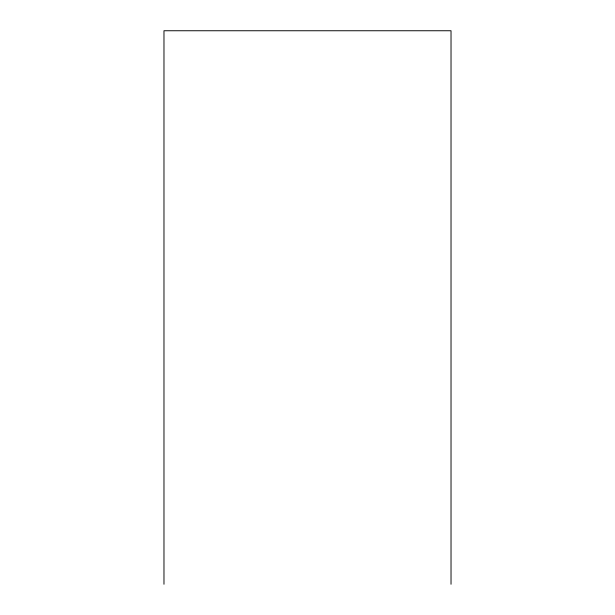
<?xml version="1.0" encoding="UTF-8"?>
<svg xmlns="http://www.w3.org/2000/svg" width="615" height="615" viewBox="0 0 615 615"><rect width="100%" height="100%" fill="white"/><g stroke="black" fill="none" stroke-linecap="round" stroke-linejoin="round"><path stroke-width="0.92" d="M451.026 584.25L451.026 30.75L163.974 30.75L163.974 584.25"/></g></svg>
